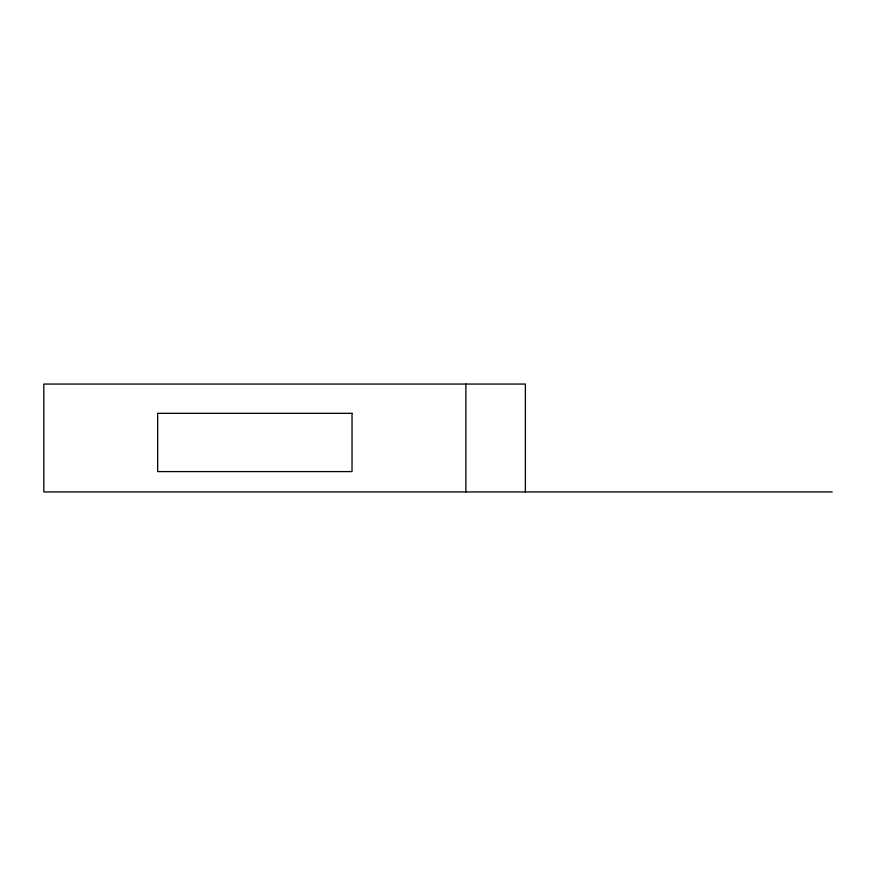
<?xml version="1.0" encoding="UTF-8"?>
<svg xmlns="http://www.w3.org/2000/svg" width="876" height="876" viewBox="0 0 876 876"><rect width="100%" height="100%" fill="white"/><g stroke="black" fill="none" stroke-linecap="round" stroke-linejoin="round"><path stroke-width="1.31" d="M832.2 491.94L43.8 491.94L43.8 384.06L525.381 384.06L525.381 491.94M465.879 384.06L465.879 491.94M352.021 413.33L157.658 413.33L157.658 471.584L352.021 471.584L352.021 413.33"/></g></svg>
